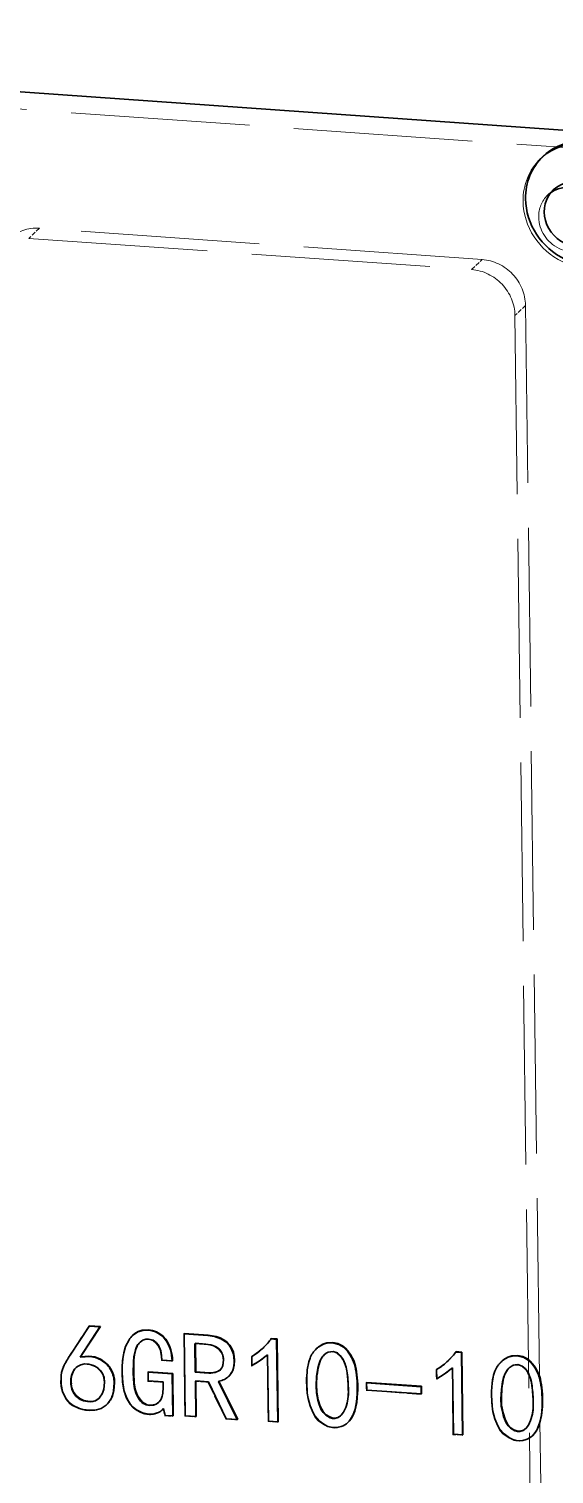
# Model space of a CAD drawing. Header units: millimetres. Extents: x -631 to 3210, y -446 to 2288.
# Drawn here: x -298.7 to -263.4, y -120.9 to -23.9 of the extents above; entities that cross this region are included whole.
import ezdxf

# ---------------------------------------------------------------- set-up
doc = ezdxf.new("R2010")
doc.units = ezdxf.units.MM
doc.linetypes.add('DASHED', pattern=[15, 12, -3])
doc.layers.get('0').update_dxf_attribs({"lineweight": 18})

msp = doc.modelspace()

# ---------------------------------------------------------------- linework, layer by layer
at = {"color": 7, "lineweight": 35}
msp.add_line((-75.21, -43.888), (-359.058, -23.852), dxfattribs=at)
at = {"color": 7, "linetype": 'DASHED', "lineweight": 13}
for p, q in [((-74.426, -45.108), (-362.109, -24.801)), ((-268.272, -39.331), (-297.999, -37.233)), ((-298.708, -37.91), (-268.98, -40.009)), ((-263.462, -189.321), (-265.358, -42.415)), ((-266.066, -43.092), (-264.171, -189.998))]:
    msp.add_line(p, q, dxfattribs=at)
at = {"color": 7, "linetype": 'DASHED', "lineweight": 13, "ltscale": 0.005882}
msp.add_line((-264.361, -32.577), (-264.191, -32.415), dxfattribs=at)
at = {"color": 7, "linetype": 'DASHED', "lineweight": 13, "ltscale": 0.012745}
msp.add_line((-263.873, -35.016), (-263.504, -34.664), dxfattribs=at)
at = {"color": 7, "linetype": 'DASHED', "lineweight": 13, "ltscale": 0.024508}
for p, q in [((-297.999, -37.233), (-298.708, -37.91)), ((-268.98, -40.009), (-268.272, -39.331)), ((-265.358, -42.415), (-266.066, -43.092))]:
    msp.add_line(p, q, dxfattribs=at)
at = {"color": 7, "linetype": 'DASHED', "lineweight": 13, "ltscale": 0.05915}
msp.add_line((-294.677, -110.925), (-295.975, -112.903), dxfattribs=at)
at = {"color": 7, "lineweight": 35, "ltscale": 0.05915}
msp.add_line((-295.947, -112.876), (-294.648, -110.898), dxfattribs=at)
at = {"color": 7, "lineweight": 35, "ltscale": 0.060888}
for p, q in [((-295.263, -113.018), (-293.933, -110.978)), ((-293.905, -110.951), (-295.235, -112.991))]:
    msp.add_line(p, q, dxfattribs=at)
at = {"color": 7, "linetype": 'DASHED', "lineweight": 13, "ltscale": 0.00098046}
for p, q in [((-294.677, -110.925), (-294.648, -110.898)), ((-282.458, -111.788), (-282.43, -111.761)), ((-289.803, -113.242), (-289.774, -113.215)), ((-289.092, -113.292), (-289.063, -113.265)), ((-294.071, -113.731), (-294.099, -113.758)), ((-292.472, -114.088), (-292.444, -114.061)), ((-290.729, -114.017), (-290.701, -113.99)), ((-277.332, -114.061), (-277.36, -114.088)), ((-271.354, -113.865), (-271.326, -113.838)), ((-270.262, -113.719), (-270.29, -113.746)), ((-296.427, -115.458), (-296.398, -115.431)), ((-289.719, -114.703), (-289.691, -114.676)), ((-267.67, -115.321), (-267.642, -115.294)), ((-277.429, -116.382), (-277.458, -116.409)), ((-290.692, -116.865), (-290.664, -116.838)), ((-289.593, -116.943), (-289.565, -116.916)), ((-289.016, -116.955), (-289.044, -116.982)), ((-285.489, -117.168), (-285.461, -117.141)), ((-281.999, -117.382), (-281.97, -117.355)), ((-278.867, -117.577), (-278.839, -117.55)), ((-277.761, -117.69), (-277.732, -117.663))]:
    msp.add_line(p, q, dxfattribs=at)
at = {"color": 7, "linetype": 'DASHED', "lineweight": 13, "ltscale": 0.000252381}
msp.add_line((-294.667, -110.926), (-294.677, -110.925), dxfattribs=at)
at = {"color": 7, "lineweight": 35, "ltscale": 0.018381}
msp.add_line((-293.933, -110.978), (-294.667, -110.926), dxfattribs=at)
at = {"color": 7, "lineweight": 35, "ltscale": 0.018633}
msp.add_line((-294.648, -110.898), (-293.905, -110.951), dxfattribs=at)
at = {"color": 7, "lineweight": 35, "ltscale": 0.000979933}
for p, q in [((-293.933, -110.978), (-293.905, -110.951)), ((-287.528, -112.08), (-287.557, -112.107)), ((-295.263, -113.018), (-295.235, -112.991)), ((-269.658, -112.691), (-269.63, -112.664)), ((-295.858, -114.79), (-295.886, -114.817)), ((-287.524, -114.632), (-287.496, -114.604)), ((-285.974, -114.644), (-285.946, -114.617)), ((-272.373, -114.99), (-272.345, -114.962)), ((-266.864, -116.74), (-266.893, -116.767))]:
    msp.add_line(p, q, dxfattribs=at)
at = {"color": 7, "linetype": 'DASHED', "lineweight": 13, "ltscale": 0.000971831}
msp.add_line((-291.763, -111.563), (-291.735, -111.536), dxfattribs=at)
at = {"color": 7, "linetype": 'DASHED', "lineweight": 13, "ltscale": 0.000595312}
msp.add_line((-291.745, -111.546), (-291.763, -111.563), dxfattribs=at)
at = {"color": 7, "lineweight": 13, "ltscale": 0.00098046}
for p, q in [((-290.701, -111.206), (-290.673, -111.179)), ((-286.692, -111.554), (-286.664, -111.527)), ((-291.475, -112.309), (-291.446, -112.282)), ((-279.246, -112.315), (-279.218, -112.288)), ((-284.926, -113.263), (-284.898, -113.236)), ((-295.682, -113.894), (-295.71, -113.921)), ((-293.185, -113.909), (-293.157, -113.881)), ((-285.951, -113.934), (-285.922, -113.907)), ((-266.978, -115.176), (-266.949, -115.149)), ((-264.354, -114.686), (-264.326, -114.659)), ((-290.603, -116.257), (-290.575, -116.23)), ((-277.97, -117.055), (-277.998, -117.082)), ((-266.335, -117.747), (-266.363, -117.774))]:
    msp.add_line(p, q, dxfattribs=at)
at = {"color": 7, "linetype": 'DASHED', "lineweight": 13, "ltscale": 0.000981036}
for p, q in [((-288.308, -111.44), (-288.28, -111.412)), ((-296.569, -114.478), (-296.54, -114.451)), ((-296.389, -113.653), (-296.417, -113.68)), ((-265.017, -117.258), (-265.045, -117.285))]:
    msp.add_line(p, q, dxfattribs=at)
at = {"color": 7, "linetype": 'DASHED', "lineweight": 13, "ltscale": 0.138374}
msp.add_line((-288.308, -111.44), (-288.237, -116.974), dxfattribs=at)
at = {"color": 7, "linetype": 'DASHED', "lineweight": 13, "ltscale": 0.000720504}
for p, q in [((-288.279, -111.442), (-288.308, -111.44)), ((-276.03, -114.731), (-276.058, -114.729))]:
    msp.add_line(p, q, dxfattribs=at)
at = {"color": 7, "lineweight": 35, "ltscale": 0.138373}
msp.add_line((-288.208, -116.947), (-288.28, -111.412), dxfattribs=at)
at = {"color": 7, "lineweight": 35, "ltscale": 0.040504}
msp.add_line((-288.28, -111.412), (-286.664, -111.527), dxfattribs=at)
at = {"color": 7, "lineweight": 35, "ltscale": 0.039785}
msp.add_line((-286.692, -111.554), (-288.279, -111.442), dxfattribs=at)
at = {"color": 7, "linetype": 'DASHED', "lineweight": 13, "ltscale": 0.000979933}
for p, q in [((-292.009, -111.862), (-291.981, -111.835)), ((-290.693, -111.821), (-290.665, -111.794)), ((-290.042, -112.223), (-290.014, -112.196)), ((-286.817, -112.13), (-286.846, -112.157)), ((-285.941, -112.451), (-285.97, -112.478)), ((-279.42, -112.463), (-279.392, -112.436)), ((-295.975, -112.903), (-295.947, -112.876)), ((-294.971, -113.462), (-294.999, -113.49)), ((-285.641, -113.183), (-285.669, -113.21)), ((-283.767, -112.989), (-283.739, -112.962)), ((-282.674, -112.843), (-282.703, -112.87)), ((-279.829, -113.076), (-279.858, -113.103)), ((-278.285, -112.635), (-278.313, -112.662)), ((-270.046, -112.664), (-270.018, -112.637)), ((-267.008, -113.339), (-266.98, -113.312)), ((-283.759, -113.604), (-283.731, -113.577)), ((-280.083, -114.445), (-280.054, -114.418)), ((-271.347, -114.48), (-271.318, -114.453)), ((-267.417, -113.952), (-267.445, -113.979)), ((-265.228, -113.981), (-265.256, -114.009)), ((-293.631, -114.689), (-293.659, -114.716)), ((-290.721, -114.632), (-290.693, -114.605)), ((-276.058, -114.729), (-276.03, -114.702)), ((-276.052, -115.247), (-276.023, -115.22)), ((-264.919, -114.937), (-264.948, -114.964)), ((-295.77, -116.281), (-295.742, -116.254)), ((-293.942, -115.7), (-293.97, -115.728)), ((-293.606, -116.304), (-293.578, -116.277)), ((-291.929, -116.164), (-291.9, -116.137)), ((-289.961, -116.012), (-289.932, -115.985)), ((-279.984, -115.81), (-279.956, -115.783)), ((-272.338, -115.48), (-272.367, -115.507)), ((-264.838, -116.107), (-264.866, -116.134)), ((-294.636, -116.603), (-294.607, -116.576)), ((-290.112, -116.777), (-290.084, -116.75)), ((-287.493, -117.027), (-287.465, -116.999)), ((-284.685, -117.196), (-284.713, -117.223)), ((-282.645, -117.336), (-282.617, -117.309)), ((-279.649, -116.772), (-279.621, -116.745)), ((-267.572, -116.687), (-267.544, -116.659)), ((-270.233, -118.213), (-270.204, -118.185)), ((-269.586, -118.258), (-269.558, -118.231)), ((-267.237, -117.648), (-267.208, -117.621)), ((-266.455, -118.454), (-266.426, -118.426)), ((-265.348, -118.566), (-265.32, -118.539))]:
    msp.add_line(p, q, dxfattribs=at)
at = {"color": 7, "lineweight": 35, "ltscale": 0.000914636}
msp.add_line((-291.267, -112.019), (-291.241, -111.994), dxfattribs=at)
at = {"color": 7, "lineweight": 35, "ltscale": 0.000981563}
for p, q in [((-289.53, -111.838), (-289.502, -111.811)), ((-294.744, -115.968), (-294.773, -115.995))]:
    msp.add_line(p, q, dxfattribs=at)
at = {"color": 7, "lineweight": 35, "ltscale": 0.047743}
for p, q in [((-287.532, -114.017), (-287.557, -112.107)), ((-287.528, -112.08), (-287.504, -113.989))]:
    msp.add_line(p, q, dxfattribs=at)
at = {"color": 7, "linetype": 'DASHED', "lineweight": 13, "ltscale": 0.017822}
for p, q in [((-287.557, -112.107), (-286.846, -112.157)), ((-289.803, -113.242), (-289.092, -113.292))]:
    msp.add_line(p, q, dxfattribs=at)
at = {"color": 7, "lineweight": 35, "ltscale": 0.017822}
for p, q in [((-286.817, -112.13), (-287.528, -112.08)), ((-289.063, -113.265), (-289.774, -113.215))]:
    msp.add_line(p, q, dxfattribs=at)
at = {"color": 7, "lineweight": 13, "ltscale": 0.000979933}
for p, q in [((-285.426, -112.031), (-285.398, -112.004)), ((-278.321, -112.048), (-278.293, -112.02)), ((-293.876, -113.188), (-293.848, -113.161)), ((-278.984, -112.98), (-279.012, -113.007)), ((-277.322, -112.611), (-277.294, -112.584)), ((-266.834, -113.191), (-266.806, -113.164)), ((-291.697, -114.078), (-291.669, -114.051)), ((-286.599, -114.053), (-286.627, -114.08)), ((-285.237, -114.242), (-285.209, -114.215)), ((-279.39, -114.3), (-279.362, -114.273)), ((-276.767, -113.81), (-276.738, -113.783)), ((-266.571, -113.856), (-266.599, -113.883)), ((-292.981, -114.731), (-292.952, -114.704)), ((-276.662, -115.463), (-276.634, -115.436)), ((-264.25, -116.339), (-264.222, -116.312)), ((-278.747, -116.871), (-278.775, -116.898)), ((-276.966, -116.929), (-276.938, -116.902)), ((-265.557, -117.931), (-265.586, -117.959)), ((-264.554, -117.805), (-264.526, -117.778))]:
    msp.add_line(p, q, dxfattribs=at)
at = {"color": 7, "lineweight": 35, "ltscale": 0.000956201}
msp.add_line((-282.964, -112.372), (-282.936, -112.346), dxfattribs=at)
at = {"color": 7, "lineweight": 35, "ltscale": 0.009721}
for p, q in [((-282.07, -111.815), (-282.458, -111.788)), ((-282.43, -111.761), (-282.042, -111.788)), ((-269.658, -112.691), (-270.046, -112.664)), ((-270.018, -112.637), (-269.63, -112.664))]:
    msp.add_line(p, q, dxfattribs=at)
at = {"color": 7, "lineweight": 35, "ltscale": 0.00098046}
for p, q in [((-282.07, -111.815), (-282.042, -111.788)), ((-289.081, -114.134), (-289.052, -114.106)), ((-287.504, -113.989), (-287.532, -114.017)), ((-291.353, -115.752), (-291.324, -115.725)), ((-279.277, -115.864), (-279.305, -115.891)), ((-289.696, -116.483), (-289.668, -116.456))]:
    msp.add_line(p, q, dxfattribs=at)
at = {"color": 7, "lineweight": 35, "ltscale": 0.138454}
msp.add_line((-281.999, -117.353), (-282.07, -111.815), dxfattribs=at)
at = {"color": 7, "lineweight": 35, "ltscale": 0.139182}
for p, q in [((-282.042, -111.788), (-281.97, -117.355)), ((-269.63, -112.664), (-269.558, -118.231))]:
    msp.add_line(p, q, dxfattribs=at)
at = {"color": 7, "linetype": 'DASHED', "lineweight": 13, "ltscale": 0.000429561}
msp.add_line((-279.408, -112.451), (-279.42, -112.463), dxfattribs=at)
at = {"color": 7, "linetype": 'DASHED', "lineweight": 13, "ltscale": 0.000728709}
msp.add_line((-289.092, -113.292), (-289.092, -113.263), dxfattribs=at)
at = {"color": 7, "linetype": 'DASHED', "lineweight": 13, "ltscale": 0.000848018}
msp.add_line((-283.738, -112.971), (-283.767, -112.989), dxfattribs=at)
at = {"color": 7, "linetype": 'DASHED', "lineweight": 13, "ltscale": 0.015375}
for p, q in [((-283.767, -112.989), (-283.759, -113.604)), ((-290.729, -114.017), (-290.721, -114.632)), ((-271.354, -113.865), (-271.347, -114.48))]:
    msp.add_line(p, q, dxfattribs=at)
at = {"color": 7, "lineweight": 35, "ltscale": 0.015375}
for p, q in [((-283.731, -113.577), (-283.739, -112.962)), ((-290.693, -114.605), (-290.701, -113.99)), ((-271.318, -114.453), (-271.326, -113.838))]:
    msp.add_line(p, q, dxfattribs=at)
at = {"color": 7, "linetype": 'DASHED', "lineweight": 13, "ltscale": 0.111669}
for p, q in [((-282.703, -112.87), (-282.645, -117.336)), ((-270.29, -113.746), (-270.233, -118.213))]:
    msp.add_line(p, q, dxfattribs=at)
at = {"color": 7, "lineweight": 35, "ltscale": 0.111669}
msp.add_line((-282.617, -117.309), (-282.674, -112.843), dxfattribs=at)
at = {"color": 7, "lineweight": 35, "ltscale": 0.001008}
for p, q in [((-278.903, -112.881), (-278.873, -112.853)), ((-266.49, -113.757), (-266.461, -113.729))]:
    msp.add_line(p, q, dxfattribs=at)
at = {"color": 7, "linetype": 'DASHED', "lineweight": 13, "ltscale": 0.000981563}
for p, q in [((-277.64, -113.105), (-277.669, -113.132)), ((-265.873, -113.511), (-265.901, -113.539)), ((-289.715, -115.059), (-289.686, -115.032)), ((-286.684, -114.691), (-286.655, -114.664)), ((-277.25, -115.231), (-277.279, -115.258)), ((-288.237, -116.974), (-288.208, -116.947))]:
    msp.add_line(p, q, dxfattribs=at)
at = {"color": 7, "lineweight": 35, "ltscale": 0.000956729}
msp.add_line((-270.551, -113.248), (-270.524, -113.222), dxfattribs=at)
at = {"color": 7, "lineweight": 35, "ltscale": 0.138455}
msp.add_line((-269.587, -118.229), (-269.658, -112.691), dxfattribs=at)
at = {"color": 7, "linetype": 'DASHED', "lineweight": 13, "ltscale": 0.000429036}
msp.add_line((-266.996, -113.327), (-267.008, -113.339), dxfattribs=at)
at = {"color": 7, "lineweight": 13, "ltscale": 0.000981036}
for p, q in [((-265.909, -112.924), (-265.88, -112.897)), ((-264.91, -113.487), (-264.881, -113.46)), ((-293.094, -115.566), (-293.066, -115.539))]:
    msp.add_line(p, q, dxfattribs=at)
at = {"color": 7, "lineweight": 35, "ltscale": 0.000975618}
msp.add_line((-295.57, -113.738), (-295.542, -113.711), dxfattribs=at)
at = {"color": 7, "linetype": 'DASHED', "lineweight": 13, "ltscale": 0.000718929}
msp.add_line((-290.701, -114.019), (-290.729, -114.017), dxfattribs=at)
at = {"color": 7, "lineweight": 35, "ltscale": 0.041315}
msp.add_line((-290.701, -113.99), (-289.052, -114.106), dxfattribs=at)
at = {"color": 7, "lineweight": 35, "ltscale": 0.040596}
msp.add_line((-289.081, -114.134), (-290.701, -114.019), dxfattribs=at)
at = {"color": 7, "lineweight": 35, "ltscale": 0.070481}
msp.add_line((-289.044, -116.953), (-289.081, -114.134), dxfattribs=at)
at = {"color": 7, "lineweight": 35, "ltscale": 0.07121}
msp.add_line((-289.052, -114.106), (-289.016, -116.955), dxfattribs=at)
at = {"color": 7, "lineweight": 35, "ltscale": 0.022684}
for p, q in [((-286.627, -114.08), (-287.532, -114.017)), ((-287.504, -113.989), (-286.599, -114.053))]:
    msp.add_line(p, q, dxfattribs=at)
at = {"color": 7, "lineweight": 35, "ltscale": 0.000989717}
msp.add_line((-285.872, -113.873), (-285.843, -113.846), dxfattribs=at)
at = {"color": 7, "linetype": 'DASHED', "lineweight": 13, "ltscale": 0.00112}
msp.add_line((-285.304, -114.311), (-285.272, -114.28), dxfattribs=at)
at = {"color": 7, "linetype": 'DASHED', "lineweight": 13, "ltscale": 0.000452678}
msp.add_line((-285.304, -114.311), (-285.291, -114.298), dxfattribs=at)
at = {"color": 7, "lineweight": 35, "ltscale": 0.001943}
msp.add_line((-285.291, -114.298), (-285.237, -114.242), dxfattribs=at)
at = {"color": 7, "lineweight": 35, "ltscale": 0.002253}
msp.add_line((-285.209, -114.215), (-285.272, -114.28), dxfattribs=at)
at = {"color": 7, "linetype": 'DASHED', "lineweight": 13, "ltscale": 0.000848423}
msp.add_line((-271.326, -113.847), (-271.354, -113.865), dxfattribs=at)
at = {"color": 7, "lineweight": 35, "ltscale": 0.11167}
msp.add_line((-270.204, -118.185), (-270.262, -113.719), dxfattribs=at)
at = {"color": 7, "linetype": 'DASHED', "lineweight": 13, "ltscale": 0.025113}
msp.add_line((-290.721, -114.632), (-289.719, -114.703), dxfattribs=at)
at = {"color": 7, "lineweight": 35, "ltscale": 0.025113}
msp.add_line((-289.691, -114.676), (-290.693, -114.605), dxfattribs=at)
at = {"color": 7, "linetype": 'DASHED', "lineweight": 13, "ltscale": 0.008901}
msp.add_line((-289.719, -114.703), (-289.715, -115.059), dxfattribs=at)
at = {"color": 7, "lineweight": 35, "ltscale": 0.008901}
msp.add_line((-289.686, -115.032), (-289.691, -114.676), dxfattribs=at)
at = {"color": 7, "linetype": 'DASHED', "lineweight": 13, "ltscale": 0.021062}
msp.add_line((-287.524, -114.632), (-286.684, -114.691), dxfattribs=at)
at = {"color": 7, "lineweight": 35, "ltscale": 0.059153}
msp.add_line((-287.494, -116.997), (-287.524, -114.632), dxfattribs=at)
at = {"color": 7, "lineweight": 35, "ltscale": 0.021064}
msp.add_line((-286.655, -114.664), (-287.496, -114.604), dxfattribs=at)
at = {"color": 7, "lineweight": 35, "ltscale": 0.05988}
msp.add_line((-287.496, -114.604), (-287.465, -116.999), dxfattribs=at)
at = {"color": 7, "linetype": 'DASHED', "lineweight": 13, "ltscale": 0.068754}
msp.add_line((-286.684, -114.691), (-285.489, -117.168), dxfattribs=at)
at = {"color": 7, "lineweight": 35, "ltscale": 0.068753}
msp.add_line((-285.461, -117.141), (-286.655, -114.664), dxfattribs=at)
at = {"color": 7, "lineweight": 35, "ltscale": 0.070921}
msp.add_line((-284.728, -117.193), (-285.974, -114.644), dxfattribs=at)
at = {"color": 7, "lineweight": 35, "ltscale": 0.07176}
msp.add_line((-285.946, -114.617), (-284.685, -117.196), dxfattribs=at)
at = {"color": 7, "linetype": 'DASHED', "lineweight": 13, "ltscale": 0.012947}
msp.add_line((-276.058, -114.729), (-276.052, -115.247), dxfattribs=at)
at = {"color": 7, "linetype": 'DASHED', "lineweight": 13, "ltscale": 0.092353}
msp.add_line((-276.052, -115.247), (-272.367, -115.507), dxfattribs=at)
at = {"color": 7, "lineweight": 35, "ltscale": 0.092353}
for p, q in [((-276.03, -114.702), (-272.345, -114.962)), ((-272.338, -115.48), (-276.023, -115.22))]:
    msp.add_line(p, q, dxfattribs=at)
at = {"color": 7, "lineweight": 35, "ltscale": 0.012947}
for p, q in [((-276.023, -115.22), (-276.03, -114.702)), ((-272.345, -114.962), (-272.338, -115.48))]:
    msp.add_line(p, q, dxfattribs=at)
at = {"color": 7, "lineweight": 35, "ltscale": 0.091632}
msp.add_line((-272.373, -114.99), (-276.03, -114.731), dxfattribs=at)
at = {"color": 7, "lineweight": 35, "ltscale": 0.012219}
msp.add_line((-272.367, -115.478), (-272.373, -114.99), dxfattribs=at)
at = {"color": 7, "linetype": 'DASHED', "lineweight": 13, "ltscale": 0.001868}
msp.add_line((-293.97, -115.728), (-294.022, -115.781), dxfattribs=at)
at = {"color": 7, "lineweight": 35, "ltscale": 0.000916793}
msp.add_line((-294.022, -115.781), (-293.996, -115.756), dxfattribs=at)
at = {"color": 7, "lineweight": 35, "ltscale": 0.001935}
msp.add_line((-293.996, -115.756), (-293.942, -115.7), dxfattribs=at)
at = {"color": 7, "linetype": 'DASHED', "lineweight": 13, "ltscale": 0.000861229}
msp.add_line((-293.504, -116.214), (-293.479, -116.19), dxfattribs=at)
at = {"color": 7, "linetype": 'DASHED', "lineweight": 13, "ltscale": 0.000539549}
msp.add_line((-293.504, -116.214), (-293.489, -116.199), dxfattribs=at)
at = {"color": 7, "linetype": 'DASHED', "lineweight": 13, "ltscale": 0.00168}
msp.add_line((-289.961, -116.012), (-290.007, -116.06), dxfattribs=at)
at = {"color": 7, "lineweight": 35, "ltscale": 0.001007}
msp.add_line((-290.007, -116.06), (-289.978, -116.032), dxfattribs=at)
at = {"color": 7, "lineweight": 35, "ltscale": 0.001653}
msp.add_line((-289.978, -116.032), (-289.932, -115.985), dxfattribs=at)
at = {"color": 7, "linetype": 'DASHED', "lineweight": 13, "ltscale": 0.000728685}
msp.add_line((-272.367, -115.507), (-272.367, -115.478), dxfattribs=at)
at = {"color": 7, "linetype": 'DASHED', "lineweight": 13, "ltscale": 0.000893589}
msp.add_line((-289.799, -116.598), (-289.773, -116.573), dxfattribs=at)
at = {"color": 7, "linetype": 'DASHED', "lineweight": 13, "ltscale": 0.000465596}
msp.add_line((-289.799, -116.598), (-289.786, -116.585), dxfattribs=at)
at = {"color": 7, "linetype": 'DASHED', "lineweight": 13, "ltscale": 0.011783}
msp.add_line((-289.696, -116.483), (-289.593, -116.943), dxfattribs=at)
at = {"color": 7, "lineweight": 35, "ltscale": 0.011783}
msp.add_line((-289.565, -116.916), (-289.668, -116.456), dxfattribs=at)
at = {"color": 7, "linetype": 'DASHED', "lineweight": 13, "ltscale": 0.013772}
msp.add_line((-289.593, -116.943), (-289.044, -116.982), dxfattribs=at)
at = {"color": 7, "lineweight": 35, "ltscale": 0.013772}
msp.add_line((-289.016, -116.955), (-289.565, -116.916), dxfattribs=at)
at = {"color": 7, "linetype": 'DASHED', "lineweight": 13, "ltscale": 0.000728665}
for p, q in [((-289.044, -116.982), (-289.044, -116.953)), ((-281.999, -117.382), (-281.999, -117.353))]:
    msp.add_line(p, q, dxfattribs=at)
at = {"color": 7, "linetype": 'DASHED', "lineweight": 13, "ltscale": 0.018633}
msp.add_line((-288.237, -116.974), (-287.493, -117.027), dxfattribs=at)
at = {"color": 7, "lineweight": 35, "ltscale": 0.018631}
msp.add_line((-287.465, -116.999), (-288.208, -116.947), dxfattribs=at)
at = {"color": 7, "linetype": 'DASHED', "lineweight": 13, "ltscale": 0.000727902}
for p, q in [((-287.493, -117.027), (-287.494, -116.997)), ((-269.586, -118.258), (-269.587, -118.229))]:
    msp.add_line(p, q, dxfattribs=at)
at = {"color": 7, "linetype": 'DASHED', "lineweight": 13, "ltscale": 0.019444}
msp.add_line((-285.489, -117.168), (-284.713, -117.223), dxfattribs=at)
at = {"color": 7, "lineweight": 35, "ltscale": 0.019444}
msp.add_line((-284.685, -117.196), (-285.461, -117.141), dxfattribs=at)
at = {"color": 7, "linetype": 'DASHED', "lineweight": 13, "ltscale": 0.000839372}
msp.add_line((-284.713, -117.223), (-284.728, -117.193), dxfattribs=at)
at = {"color": 7, "linetype": 'DASHED', "lineweight": 13, "ltscale": 0.016202}
for p, q in [((-282.645, -117.336), (-281.999, -117.382)), ((-270.233, -118.213), (-269.586, -118.258))]:
    msp.add_line(p, q, dxfattribs=at)
at = {"color": 7, "lineweight": 35, "ltscale": 0.016202}
for p, q in [((-281.97, -117.355), (-282.617, -117.309)), ((-269.558, -118.231), (-270.204, -118.185))]:
    msp.add_line(p, q, dxfattribs=at)
at = {"color": 7, "lineweight": 35, "ltscale": 0.000948099}
for p, q in [((-277.76, -116.925), (-277.733, -116.899)), ((-265.348, -117.801), (-265.32, -117.775))]:
    msp.add_line(p, q, dxfattribs=at)
at = {"color": 7, "linetype": 'DASHED', "lineweight": 13, "ltscale": 0.000995034}
msp.add_line((-277.317, -117.421), (-277.288, -117.394), dxfattribs=at)
at = {"color": 7, "linetype": 'DASHED', "lineweight": 13, "ltscale": 0.000504994}
msp.add_line((-277.317, -117.421), (-277.303, -117.407), dxfattribs=at)
at = {"color": 7, "linetype": 'DASHED', "lineweight": 13, "ltscale": 0.000994507}
msp.add_line((-264.905, -118.297), (-264.876, -118.27), dxfattribs=at)
at = {"color": 7, "linetype": 'DASHED', "lineweight": 13, "ltscale": 0.000505557}
msp.add_line((-264.905, -118.297), (-264.89, -118.283), dxfattribs=at)
at = {"color": 7, "lineweight": 35}
for points in [[(-290.701, -111.206), (-291.06, -111.218), (-291.389, -111.311), (-291.745, -111.546)], [(-291.735, -111.536), (-291.591, -111.416), (-291.359, -111.283), (-291.1, -111.202), (-290.673, -111.179)], [(-290.673, -111.179), (-290.406, -111.219), (-290.147, -111.303), (-289.905, -111.434), (-289.688, -111.606), (-289.502, -111.811)], [(-285.426, -112.031), (-285.808, -111.778), (-286.25, -111.62), (-286.692, -111.554)], [(-286.664, -111.527), (-286.127, -111.618), (-285.868, -111.71), (-285.623, -111.839), (-285.398, -112.004)], [(-292.444, -114.061), (-292.437, -113.592), (-292.4, -113.128), (-292.329, -112.709), (-292.212, -112.303), (-291.981, -111.835)], [(-291.697, -114.078), (-291.684, -113.326), (-291.653, -112.981), (-291.56, -112.526), (-291.475, -112.309)], [(-291.446, -112.282), (-291.522, -112.465), (-291.61, -112.853), (-291.65, -113.211), (-291.669, -114.051)], [(-290.665, -111.794), (-290.866, -111.802), (-291.053, -111.862), (-291.241, -111.994)], [(-290.014, -112.196), (-290.17, -112.014), (-290.365, -111.878), (-290.665, -111.794)], [(-289.774, -113.215), (-289.795, -112.902), (-289.855, -112.591), (-290.014, -112.196)], [(-285.941, -112.451), (-286.188, -112.286), (-286.489, -112.179), (-286.817, -112.13)], [(-284.926, -113.263), (-284.974, -112.816), (-285.115, -112.42), (-285.252, -112.211), (-285.426, -112.031)], [(-285.398, -112.004), (-285.211, -112.2), (-285.069, -112.428), (-284.971, -112.685), (-284.917, -112.951), (-284.898, -113.236)], [(-278.321, -112.048), (-278.64, -112.057), (-278.931, -112.135), (-279.246, -112.315)], [(-279.218, -112.288), (-278.969, -112.137), (-278.691, -112.044), (-278.293, -112.02)], [(-277.322, -112.611), (-277.586, -112.343), (-277.89, -112.154), (-278.321, -112.048)], [(-278.293, -112.02), (-277.952, -112.091), (-277.638, -112.255), (-277.455, -112.408), (-277.294, -112.584)], [(-294.971, -113.462), (-295.228, -113.523), (-295.453, -113.637), (-295.542, -113.711)], [(-293.876, -113.188), (-294.227, -113.033), (-294.624, -112.975), (-294.937, -112.981), (-295.263, -113.018)], [(-295.235, -112.991), (-294.674, -112.945), (-294.275, -112.987), (-293.894, -113.133), (-293.848, -113.161)], [(-294.071, -113.731), (-294.36, -113.568), (-294.682, -113.48), (-294.971, -113.462)], [(-293.848, -113.161), (-293.452, -113.475), (-293.288, -113.667), (-293.157, -113.881)], [(-284.898, -113.236), (-284.918, -113.556), (-284.996, -113.862), (-285.086, -114.049), (-285.209, -114.215)], [(-282.674, -112.843), (-283.238, -113.282), (-283.731, -113.577)], [(-280.054, -114.418), (-280.018, -113.868), (-279.915, -113.332), (-279.829, -113.076)], [(-279.39, -114.3), (-279.308, -113.756), (-279.24, -113.492), (-279.145, -113.239), (-279.012, -113.007)], [(-277.64, -113.105), (-277.798, -112.889), (-277.995, -112.728), (-278.285, -112.635)], [(-265.909, -112.924), (-266.228, -112.934), (-266.518, -113.011), (-266.834, -113.191)], [(-266.806, -113.164), (-266.557, -113.013), (-266.279, -112.92), (-265.88, -112.897)], [(-264.91, -113.487), (-265.174, -113.219), (-265.478, -113.03), (-265.909, -112.924)], [(-265.88, -112.897), (-265.539, -112.968), (-265.226, -113.131), (-265.042, -113.284), (-264.881, -113.46)], [(-293.631, -114.689), (-293.663, -114.382), (-293.756, -114.108), (-293.891, -113.9), (-294.071, -113.731)], [(-291.353, -115.752), (-291.505, -115.467), (-291.605, -115.114), (-291.656, -114.789), (-291.697, -114.078)], [(-291.669, -114.051), (-291.631, -114.736), (-291.564, -115.147), (-291.432, -115.544), (-291.324, -115.725)], [(-285.951, -113.934), (-286.205, -114.043), (-286.484, -114.084), (-286.627, -114.08)], [(-286.599, -114.053), (-286.308, -114.044), (-286.039, -113.967), (-285.922, -113.907)], [(-279.956, -115.783), (-280.013, -115.421), (-280.055, -114.69), (-280.054, -114.418)], [(-279.305, -115.891), (-279.399, -115.414), (-279.424, -114.934), (-279.39, -114.3)], [(-279.362, -114.273), (-279.395, -114.823), (-279.373, -115.358), (-279.277, -115.864)], [(-270.262, -113.719), (-270.825, -114.158), (-271.318, -114.453)], [(-267.642, -115.294), (-267.606, -114.744), (-267.503, -114.208), (-267.417, -113.952)], [(-266.978, -115.176), (-266.896, -114.632), (-266.828, -114.368), (-266.733, -114.115), (-266.599, -113.883)], [(-265.228, -113.981), (-265.385, -113.765), (-265.583, -113.604), (-265.873, -113.511)], [(-295.742, -116.254), (-295.992, -116.052), (-296.2, -115.808), (-296.398, -115.431)], [(-295.553, -115.617), (-295.717, -115.403), (-295.829, -115.162), (-295.886, -114.817)], [(-295.858, -114.79), (-295.822, -115.064), (-295.724, -115.315), (-295.524, -115.59)], [(-293.942, -115.7), (-293.786, -115.469), (-293.684, -115.185), (-293.631, -114.689)], [(-293.094, -115.566), (-293.024, -115.298), (-292.981, -114.731)], [(-292.952, -114.704), (-292.995, -115.269), (-293.066, -115.539)], [(-289.932, -115.985), (-289.824, -115.82), (-289.754, -115.635), (-289.712, -115.438), (-289.686, -115.032)], [(-276.634, -115.436), (-276.687, -116.042), (-276.823, -116.628), (-276.938, -116.902)], [(-267.544, -116.659), (-267.601, -116.297), (-267.643, -115.567), (-267.642, -115.294)], [(-266.893, -116.767), (-266.986, -116.29), (-267.012, -115.811), (-266.978, -115.176)], [(-266.949, -115.149), (-266.983, -115.699), (-266.961, -116.234), (-266.864, -116.74)], [(-294.607, -116.576), (-295.078, -116.525), (-295.308, -116.464), (-295.742, -116.254)], [(-294.773, -115.995), (-295.03, -115.948), (-295.273, -115.841), (-295.553, -115.617)], [(-295.524, -115.59), (-295.294, -115.784), (-295.019, -115.916), (-294.744, -115.968)], [(-294.022, -115.781), (-294.245, -115.938), (-294.413, -115.995), (-294.591, -116.012), (-294.773, -115.995)], [(-294.744, -115.968), (-294.494, -115.983), (-294.261, -115.93), (-293.996, -115.756)], [(-293.578, -116.277), (-293.853, -116.448), (-294.164, -116.546), (-294.607, -116.576)], [(-290.664, -116.838), (-291.086, -116.748), (-291.474, -116.544), (-291.701, -116.355), (-291.9, -116.137)], [(-291.324, -115.725), (-291.087, -116.019), (-290.932, -116.128), (-290.758, -116.199), (-290.575, -116.23)], [(-290.007, -116.06), (-290.16, -116.172), (-290.338, -116.238), (-290.603, -116.257)], [(-290.575, -116.23), (-290.357, -116.22), (-290.154, -116.156), (-289.978, -116.032)], [(-279.621, -116.745), (-279.824, -116.274), (-279.956, -115.783)], [(-278.775, -116.898), (-278.94, -116.732), (-279.071, -116.539), (-279.248, -116.113), (-279.305, -115.891)], [(-279.277, -115.864), (-279.148, -116.29), (-278.952, -116.654), (-278.747, -116.871)], [(-277.733, -116.899), (-277.575, -116.699), (-277.429, -116.382)], [(-276.966, -116.929), (-276.803, -116.496), (-276.707, -116.008), (-276.662, -115.463)], [(-264.554, -117.805), (-264.39, -117.372), (-264.294, -116.884), (-264.25, -116.339)], [(-264.222, -116.312), (-264.275, -116.918), (-264.411, -117.504), (-264.526, -117.778)], [(-278.839, -117.55), (-279.215, -117.288), (-279.517, -116.947), (-279.621, -116.745)], [(-277.998, -117.082), (-278.154, -117.127), (-278.32, -117.125), (-278.483, -117.079), (-278.775, -116.898)], [(-278.747, -116.871), (-278.555, -117.003), (-278.352, -117.086), (-278.196, -117.105), (-277.97, -117.055)], [(-267.208, -117.621), (-267.412, -117.151), (-267.544, -116.659)], [(-266.363, -117.774), (-266.528, -117.608), (-266.659, -117.415), (-266.835, -116.989), (-266.893, -116.767)], [(-266.864, -116.74), (-266.736, -117.166), (-266.54, -117.53), (-266.335, -117.747)], [(-265.32, -117.775), (-265.163, -117.575), (-265.017, -117.258)], [(-277.732, -117.663), (-277.95, -117.717), (-278.175, -117.739), (-278.403, -117.718), (-278.627, -117.654), (-278.839, -117.55)], [(-266.426, -118.426), (-266.802, -118.165), (-267.104, -117.823), (-267.208, -117.621)], [(-265.586, -117.959), (-265.742, -118.003), (-265.907, -118.001), (-266.07, -117.955), (-266.363, -117.774)], [(-266.335, -117.747), (-266.142, -117.879), (-265.939, -117.962), (-265.783, -117.981), (-265.557, -117.931)], [(-265.32, -118.539), (-265.538, -118.593), (-265.763, -118.615), (-265.991, -118.594), (-266.215, -118.53), (-266.426, -118.426)]]:
    msp.add_lwpolyline(points, dxfattribs=at)
at = {"color": 7, "linetype": 'DASHED', "lineweight": 13}
for points in [[(-292.009, -111.862), (-292.17, -112.156), (-292.293, -112.487), (-292.381, -112.851), (-292.437, -113.24), (-292.472, -114.088)], [(-290.693, -111.821), (-290.505, -111.858), (-290.332, -111.94), (-290.174, -112.064), (-290.042, -112.223)], [(-290.042, -112.223), (-289.898, -112.566), (-289.818, -112.974), (-289.803, -113.242)], [(-286.846, -112.157), (-286.567, -112.195), (-286.295, -112.278), (-285.97, -112.478)], [(-285.97, -112.478), (-285.819, -112.673), (-285.718, -112.894), (-285.669, -113.21)], [(-294.999, -113.49), (-294.623, -113.523), (-294.263, -113.654), (-294.099, -113.758)], [(-285.669, -113.21), (-285.699, -113.537), (-285.749, -113.692), (-285.872, -113.873)], [(-283.759, -113.604), (-283.375, -113.379), (-283.021, -113.137), (-282.703, -112.87)], [(-279.858, -113.103), (-280.006, -113.633), (-280.083, -114.445)], [(-278.313, -112.662), (-278.154, -112.695), (-278.005, -112.767), (-277.761, -112.993), (-277.669, -113.132)], [(-294.099, -113.758), (-293.935, -113.908), (-293.808, -114.09), (-293.722, -114.291), (-293.675, -114.502), (-293.659, -114.716)], [(-292.472, -114.088), (-292.441, -114.675), (-292.353, -115.223), (-292.195, -115.715), (-291.929, -116.164)], [(-280.083, -114.445), (-280.066, -115.178), (-279.984, -115.81)], [(-271.347, -114.48), (-270.963, -114.255), (-270.608, -114.013), (-270.29, -113.746)], [(-267.445, -113.979), (-267.594, -114.509), (-267.67, -115.321)], [(-265.901, -113.539), (-265.742, -113.571), (-265.592, -113.643), (-265.349, -113.869), (-265.256, -114.009)], [(-293.659, -114.716), (-293.68, -115.046), (-293.757, -115.362), (-293.846, -115.556), (-293.97, -115.728)], [(-289.715, -115.059), (-289.734, -115.419), (-289.807, -115.737), (-289.961, -116.012)], [(-267.67, -115.321), (-267.653, -116.054), (-267.572, -116.687)], [(-296.427, -115.458), (-296.231, -115.83), (-295.951, -116.144), (-295.77, -116.281)], [(-295.77, -116.281), (-295.357, -116.485), (-294.897, -116.584), (-294.636, -116.603)], [(-294.636, -116.603), (-294.27, -116.586), (-293.941, -116.501), (-293.606, -116.304)], [(-279.984, -115.81), (-279.852, -116.302), (-279.649, -116.772)], [(-279.649, -116.772), (-279.493, -117.051), (-279.272, -117.291), (-278.867, -117.577)], [(-277.458, -116.409), (-277.608, -116.734), (-277.761, -116.924)], [(-267.572, -116.687), (-267.44, -117.178), (-267.237, -117.648)], [(-265.045, -117.285), (-265.195, -117.61), (-265.348, -117.8)], [(-278.867, -117.577), (-278.545, -117.718), (-278.21, -117.766), (-277.985, -117.746), (-277.761, -117.69)], [(-267.237, -117.648), (-267.081, -117.927), (-266.859, -118.167), (-266.455, -118.454)], [(-266.455, -118.454), (-266.133, -118.595), (-265.797, -118.642), (-265.573, -118.622), (-265.348, -118.566)]]:
    msp.add_lwpolyline(points, dxfattribs=at)
for centre, radius, start, end in [((-262.555, -36.394), 1.906, 126.05685, 133.73658), ((-290.549, -112.812), 1.742, 134.18379, 146.96342), ((-285.745, -109.453), 4.031, 313.62138, 324.6165), ((-278.161, -113.795), 1.833, 133.40262, 157.81998), ((-285.858, -119.186), 11.909, 148.1604, 152.46335), ((-278.365, -113.424), 0.763, 86.10013, 134.71704), ((-279.783, -114.342), 2.436, 5.98059, 29.76581), ((-273.333, -110.33), 4.031, 313.62139, 324.61662), ((-265.748, -114.671), 1.833, 133.40268, 157.82003), ((-294.655, -114.425), 1.914, 157.08607, 181.57674), ((-286.175, -113.397), 1.262, 279.15143, 313.60917), ((-289.635, -115.542), 12.36, 1.31904, 6.75604), ((-265.953, -114.3), 0.763, 86.10014, 134.71705), ((-267.371, -115.218), 2.436, 5.98048, 29.76592), ((-294.486, -114.678), 2.092, 174.51338, 201.89699), ((-280.555, -115.343), 3.276, 341.00819, 1.49593), ((-277.223, -116.418), 12.361, 1.31906, 6.75596), ((-294.683, -114.981), 1.705, 309.13855, 313.70513), ((-268.142, -116.219), 3.276, 341.00827, 1.496), ((-290.576, -115.662), 1.208, 264.44772, 292.56889), ((-290.296, -116.093), 0.708, 285.03544, 314.55959), ((-278.118, -116.601), 1.146, 288.16243, 314.31944), ((-265.705, -117.477), 1.146, 288.16243, 314.31944)]:
    msp.add_arc(centre, radius, start, end, dxfattribs=at)
at = {"color": 7, "lineweight": 35}
for centre, radius, start, end in [((-290.527, -112.779), 1.733, 134.17439, 147.00529), ((-290.524, -112.768), 1.055, 134.7904, 154.2613), ((-290.492, -112.743), 1.06, 134.99924, 154.23631), ((-291.735, -113.296), 2.643, 0.71349, 33.46425), ((-291.712, -113.271), 2.648, 0.1262, 33.43691), ((-286.673, -113.179), 1.032, 359.76397, 44.86307), ((-286.313, -108.774), 4.916, 301.58655, 313.41042), ((-286.326, -108.82), 4.891, 301.9435, 313.4312), ((-285.717, -109.426), 4.032, 313.61779, 324.61234), ((-278.131, -113.769), 1.835, 133.46819, 157.81297), ((-278.095, -113.848), 1.917, 126.91714, 133.23561), ((-278.067, -113.822), 1.917, 126.88483, 133.76171), ((-285.855, -119.145), 11.88, 148.15341, 152.46662), ((-278.25, -113.559), 0.941, 133.93974, 144.09176), ((-278.22, -113.533), 0.943, 133.87433, 144.07408), ((-278.337, -113.395), 0.762, 86.06691, 134.6829), ((-279.761, -114.317), 2.442, 6.01024, 29.73568), ((-279.364, -114.286), 2.64, 10.39057, 39.36751), ((-279.336, -114.26), 2.641, 10.39771, 39.36143), ((-273.901, -109.65), 4.916, 301.5864, 313.41041), ((-273.914, -109.697), 4.891, 301.94335, 313.4312), ((-273.305, -110.302), 4.032, 313.61779, 324.61246), ((-265.718, -114.645), 1.835, 133.46825, 157.81301), ((-265.682, -114.724), 1.917, 126.91714, 133.2356), ((-265.655, -114.698), 1.917, 126.88483, 133.76173), ((-266.951, -115.162), 2.64, 10.3905, 39.3676), ((-266.924, -115.136), 2.641, 10.39765, 39.36152), ((-294.456, -114.651), 2.093, 174.52553, 201.88796), ((-294.628, -114.398), 1.912, 157.08917, 181.59957), ((-294.42, -114.641), 1.477, 150.83873, 186.84786), ((-294.393, -114.614), 1.475, 150.81202, 186.86328), ((-295.07, -114.265), 0.727, 133.50433, 151.73032), ((-295.039, -114.238), 0.729, 133.66897, 151.82878), ((-294.84, -114.758), 1.86, 0.82968, 27.17515), ((-294.811, -114.731), 1.859, 0.83395, 27.19191), ((-286.172, -113.564), 0.431, 300.86415, 314.1629), ((-286.147, -113.369), 1.263, 279.17263, 313.85655), ((-286.156, -113.52), 0.452, 301.07817, 313.79456), ((-289.327, -115.495), 12.08, 1.25521, 6.81865), ((-284.212, -115.102), 7.558, 357.26525, 9.84649), ((-284.13, -115.072), 7.504, 357.21926, 9.89133), ((-265.837, -114.435), 0.941, 133.93975, 144.09176), ((-265.807, -114.409), 0.943, 133.87433, 144.07408), ((-265.925, -114.271), 0.762, 86.06692, 134.68293), ((-267.348, -115.193), 2.442, 6.01013, 29.73579), ((-280.51, -115.319), 3.26, 340.95805, 1.54674), ((-276.914, -116.371), 12.08, 1.25523, 6.81857), ((-271.8, -115.978), 7.558, 357.26539, 9.84641), ((-271.718, -115.948), 7.504, 357.2194, 9.89125), ((-294.645, -114.965), 1.691, 309.13606, 313.5786), ((-294.618, -115.057), 1.606, 314.67605, 341.53837), ((-294.589, -115.03), 1.605, 313.71863, 341.53675), ((-268.098, -116.195), 3.26, 340.95813, 1.54681), ((-290.547, -115.635), 1.208, 264.45974, 292.56082), ((-290.268, -116.065), 0.709, 285.06302, 314.26455), ((-290.548, -115.827), 1.075, 315.18382, 322.40944), ((-290.497, -115.819), 1.046, 313.83437, 322.47672), ((-278.318, -116.346), 0.803, 293.50781, 313.95231), ((-278.282, -116.325), 0.794, 293.15876, 313.73983), ((-278.597, -116.144), 1.809, 315.69832, 334.29488), ((-278.541, -116.136), 1.776, 314.88461, 334.45794), ((-278.095, -116.567), 1.154, 288.28644, 314.27763), ((-265.906, -117.222), 0.803, 293.50781, 313.95231), ((-265.87, -117.201), 0.794, 293.15876, 313.73983), ((-265.682, -117.443), 1.154, 288.28644, 314.27763), ((-266.184, -117.02), 1.809, 315.69833, 334.29489), ((-266.129, -117.012), 1.776, 314.88461, 334.45794)]:
    msp.add_arc(centre, radius, start, end, dxfattribs=at)
for centre, major_axis, ratio, start_param, end_param in [((-261.354, -35.72), (3.007, -3.143), 0.919913, 0.029373, 3.112222), ((-261.184, -35.557), (3.007, -3.143), 0.919913, 0.778641, 3.141628), ((-261.184, -35.557), (3.007, -3.143), 0.919913, 3.141628, 3.920233), ((-261.949, -36.289), (1.556, -1.626), 0.919913, 3.141628, 6.283221), ((-262.317, -36.642), (1.556, -1.626), 0.919913, 0.778641, 3.018233), ((-261.949, -36.289), (1.556, -1.626), 0.919913, 0.778641, 3.141628), ((-261.184, -35.557), (-3.007, 3.143), 0.919913, 0.778641, 3.141628), ((-296.115, -123.923), (-5.996, -12.568), 0.329455, 2.979708, 3.270455), ((-306.221, -117.828), (13.124, 3.689), 0.309839, 0.058068, 0.269886), ((-288.182, -110.482), (2.278, -3.414), 0.330214, 0.058263, 0.470777), ((-293.034, -107.084), (7.792, -7.163), 0.313, 0.001979, 0.287188), ((-272.881, -129.186), (5.763, -16.475), 0.184942, 3.268727, 3.52034), ((637.888, 1292.22), (-929.467, -1408.65), 0.028477, 6.241011, 6.274246), ((-260.469, -130.061), (5.762, -16.473), 0.184948, 3.268733, 3.520357), ((-251.299, -26.486), (-39.598, -89.7), 0.091746, 6.217219, 6.31617)]:
    msp.add_ellipse(centre, major_axis=major_axis, ratio=ratio, start_param=start_param, end_param=end_param, dxfattribs=at)
at = {"color": 7, "linetype": 'DASHED', "lineweight": 13}
for centre, major_axis, ratio, start_param, end_param in [((-261.354, -35.72), (3.007, -3.143), 0.919913, 3.141628, 3.920233), ((-261.354, -35.72), (3.007, -3.143), 0.919913, 3.112222, 3.141628), ((-261.354, -35.72), (3.007, -3.143), 0.919913, 3.920233, 6.283221), ((-262.317, -36.642), (1.556, -1.626), 0.919913, 3.141628, 3.920233), ((-262.317, -36.642), (-1.556, 1.626), 0.919913, 0.778641, 3.141628), ((-297.962, -40.113), (-2.074, 2.168), 0.919913, 5.49103, 6.283174), ((-268.235, -42.211), (-2.074, 2.168), 0.919913, 3.920233, 5.49103), ((-268.943, -42.889), (-2.074, 2.168), 0.919913, 3.920233, 5.49103), ((-272.48, -153.449), (18.584, -41.568), 0.122179, 3.076377, 3.185199), ((-259.603, -150.165), (35.977, -36.417), 0.124184, 3.047904, 3.139471), ((-288.371, -106.769), (-2.602, -10.051), 0.384136, 6.006274, 6.354031)]:
    msp.add_ellipse(centre, major_axis=major_axis, ratio=ratio, start_param=start_param, end_param=end_param, dxfattribs=at)

doc.saveas('drawing.dxf')
